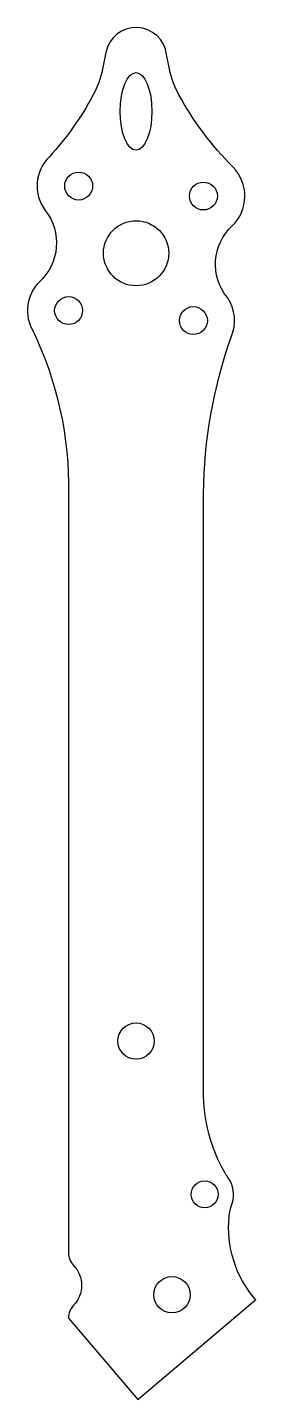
# Model space of a CAD drawing. Header units: inches. Extents: x -53 to -29, y -73 to 75.
import ezdxf

# ---------------------------------------------------------------- set-up
doc = ezdxf.new("R2010")
doc.units = ezdxf.units.IN
doc.header["$MEASUREMENT"] = 0
doc.layers.add('7 inch Arm v2 6mm', color=92, linetype='Continuous')

msp = doc.modelspace()

# ---------------------------------------------------------------- linework, layer by layer
at = {"layer": '7 inch Arm v2 6mm'}
msp.add_lwpolyline([(-28.57, -61.93), (-28.59, -61.91, -0.202541), (-31.41, -52.96, -0.065464), (-31.12, -51.69, 0.254061), (-31.54, -48.76, -0.029892), (-31.86, -48.26, -0.132893), (-34.14, -39.51), (-34.14, 24.77, -0.082538), (-31.18, 41.61, 0.255151), (-31.59, 45.86, -0.394541), (-31.07, 53.57, 0.416657), (-30.98, 59.89, -0.070919), (-36.79, 67.66, -0.066705), (-37.81, 70.43), (-38.12, 71.99, 0.858835), (-44.63, 72.23), (-44.98, 70.43, -0.074312), (-45.99, 67.65, -0.063845), (-50.69, 61.01, 0.374808), (-51.14, 55.23, -0.395432), (-51.8, 47.53, 0.336734), (-52.44, 42.23, -0.116952), (-48.64, 24.77), (-48.64, -56.87, 0.192878), (-48.09, -58.25, -0.400661), (-48.09, -62.53, 0.19142), (-48.64, -63.9, -2.694791), (-48.64, -63.9), (-41.19, -72.67), (-28.57, -61.93), (-28.59, -61.91)], format="xyb", close=True, dxfattribs=at)
for centre, radius in [((-47.55, 57.85), 1.5), ((-34.16, 56.78), 1.5), ((-41.39, 50.62), 3.5), ((-48.63, 44.46), 1.5), ((-35.24, 43.38), 1.5), ((-41.39, -34.11), 1.95), ((-34.03, -50.6), 1.45), ((-37.54, -61.39), 1.95)]:
    msp.add_circle(centre, radius, dxfattribs=at)
msp.add_ellipse((-41.39, 65.88), major_axis=(0, 4.18), ratio=0.407873, dxfattribs=at)

doc.saveas('drawing.dxf')
